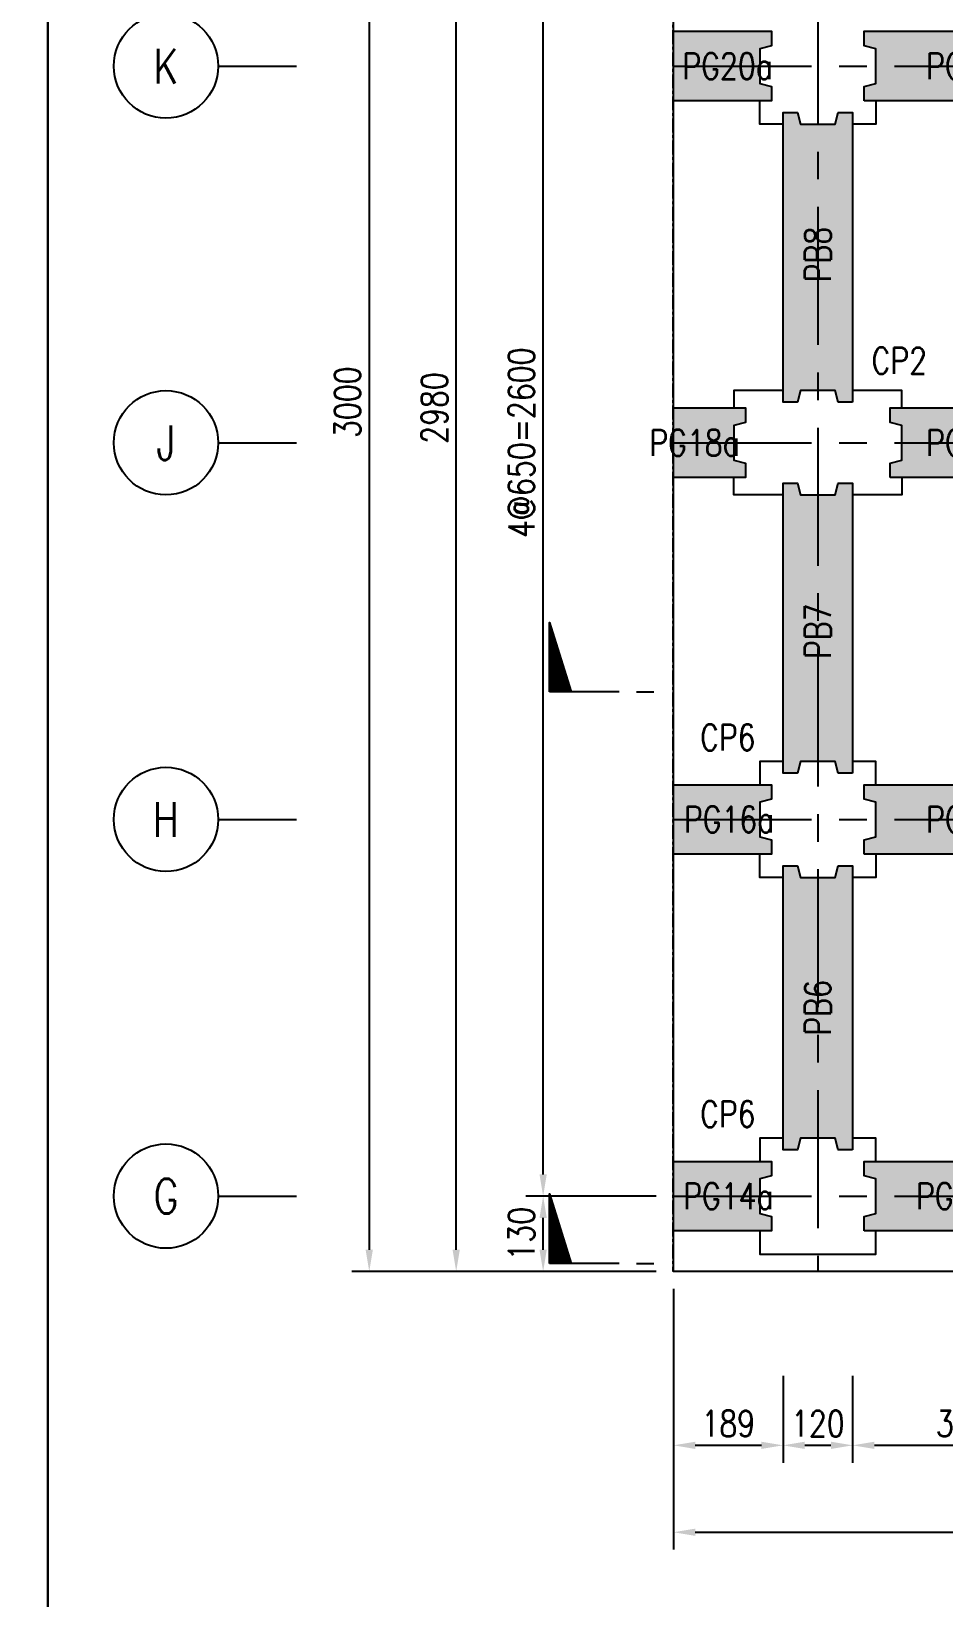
# Model space of a CAD drawing. Extents: x -3697 to 31808, y -9561 to -1274.
# Drawn here: x 8109 to 9683, y -6368 to -3665 of the extents above; entities that cross this region are included whole.
import ezdxf
from ezdxf import colors
from ezdxf.entities.mleader import LeaderData, LeaderLine
from ezdxf.enums import TextEntityAlignment as Align
from ezdxf.math import Vec2, Vec3

# ---------------------------------------------------------------- set-up
doc = ezdxf.new("R2010")
doc.units = 0
doc.header["$LTSCALE"] = 0.05
doc.linetypes.add('CENTER', pattern=[50.8, 31.75, -6.35, 6.35, -6.35])
doc.linetypes.add('DASHED', pattern=[19.05, 12.7, -6.35])
doc.layers.get('0').update_dxf_attribs({"linetype": 'CONTINUOUS'})
doc.layers.get('Defpoints').update_dxf_attribs({"linetype": 'CONTINUOUS'})
for name, color, linetype in [('DIM_03', 1, 'CONTINUOUS'), ('HB_0', 7, 'CONTINUOUS'), ('HB_DIM', 1, 'CONTINUOUS'), ('HB_SYMBOLS', 7, 'CONTINUOUS'), ('場鑄梁', 4, 'CONTINUOUS'), ('場鑄梁_虛線', 4, 'CONTINUOUS'), ('底圖', 7, 'CONTINUOUS'), ('預鑄梁', 7, 'CONTINUOUS'), ('預鑄梁_HATCH', 253, 'CONTINUOUS'), ('預鑄梁_TXT', 2, 'CONTINUOUS'), ('預鑄梁_外緣', 7, 'CONTINUOUS'), ('預鑄樁帽', 6, 'CONTINUOUS'), ('預鑄樁帽_TXT', 2, 'CONTINUOUS')]:
    doc.layers.add(name, color=color, linetype=linetype)
doc.layers.get('預鑄樁帽').off()
doc.styles.get("Standard").update_dxf_attribs({"font": 'ROMANS.shx', "width": 0.8, "bigfont": 'lchinap.shx'})
doc.styles.add('結構平面-V3$0$STANDARD', font='ROMANS', dxfattribs={"width": 0.8, "bigfont": 'LCHINA.shx'})
doc.dimstyles.new('150cm', dxfattribs={"dimscale": 15, "dimtxt": 3, "dimasz": 2.5, "dimexe": 2, "dimexo": 2, "dimgap": 1, "dimtad": 1, "dimdsep": 46, "dimtxsty": 'Standard', "dimcen": 0, "dimclrt": 2, "dimadec": 0, "dimazin": 0, "dimtfac": 1, "dimtix": 1, "dimtmove": 2, "dimatfit": 3, "dimfxl": 0, "dimtolj": 1, "dimtzin": 0, "dimarcsym": 0})

# ---------------------------------------------------------------- blocks, each defined once
blk = doc.blocks.new('*D38')
at = {"layer": 'Defpoints', "color": 0}
for p in [(8991.9, -5675.3), (9216.9, -5675.3), (9216.9, -5805.3)]:
    blk.add_point(p, dxfattribs=at)
at = {"layer": 'HB_DIM', "color": 0, "lineweight": -2}
for p, q in [((9186.9, -5675.3), (8961.9, -5675.3)), ((8991.9, -5767.8), (8991.9, -5712.8)), ((9186.9, -5805.3), (8961.9, -5805.3))]:
    blk.add_line(p, q, dxfattribs=at)
at = {"layer": 'HB_DIM', "color": 0}
for points in [[(8985.7, -5712.8), (8998.2, -5712.8), (8991.9, -5675.3)], [(8985.7, -5767.8), (8998.2, -5767.8), (8991.9, -5805.3)]]:
    blk.add_solid(points, dxfattribs=at)
at = {"layer": 'HB_DIM', "color": 2, "insert": (8954.4, -5740.3), "char_height": 45, "attachment_point": 5, "rotation": 90}
blk.add_mtext('\\A1;130', dxfattribs=at)
blk = doc.blocks.new('*D39')
at = {"layer": 'Defpoints', "color": 0}
for p in [(8991.9, -3075.3), (9216.9, -3075.3), (9216.9, -5675.3)]:
    blk.add_point(p, dxfattribs=at)
at = {"layer": 'HB_DIM', "color": 0, "lineweight": -2}
for p, q in [((9186.9, -3075.3), (8961.9, -3075.3)), ((8991.9, -5637.8), (8991.9, -3112.8)), ((9186.9, -5675.3), (8961.9, -5675.3))]:
    blk.add_line(p, q, dxfattribs=at)
at = {"layer": 'HB_DIM', "color": 0}
for points in [[(8985.7, -3112.8), (8998.2, -3112.8), (8991.9, -3075.3)], [(8985.7, -5637.8), (8998.2, -5637.8), (8991.9, -5675.3)]]:
    blk.add_solid(points, dxfattribs=at)
at = {"layer": 'HB_DIM', "color": 2, "insert": (8954.4, -4375.3), "char_height": 45, "attachment_point": 5, "rotation": 90}
blk.add_mtext('\\A1;4@650=2600', dxfattribs=at)
blk = doc.blocks.new('*D41')
at = {"layer": 'Defpoints', "color": 0}
for p in [(8841.9, -2825.3), (9215.9, -2825.3), (9216.9, -5805.3)]:
    blk.add_point(p, dxfattribs=at)
at = {"layer": 'HB_DIM', "color": 0, "lineweight": -2}
for p, q in [((9185.9, -2825.3), (8811.9, -2825.3)), ((8841.9, -5767.8), (8841.9, -2862.8)), ((9186.9, -5805.3), (8811.9, -5805.3))]:
    blk.add_line(p, q, dxfattribs=at)
at = {"layer": 'HB_DIM', "color": 0}
for points in [[(8835.7, -2862.8), (8848.2, -2862.8), (8841.9, -2825.3)], [(8835.7, -5767.8), (8848.2, -5767.8), (8841.9, -5805.3)]]:
    blk.add_solid(points, dxfattribs=at)
at = {"layer": 'HB_DIM', "color": 2, "insert": (8804.4, -4315.3), "char_height": 45, "attachment_point": 5, "rotation": 90}
blk.add_mtext('\\A1;2980', dxfattribs=at)
blk = doc.blocks.new('*D43')
at = {"layer": 'Defpoints', "color": 0}
for p in [(9216.9, -2805.3), (8691.9, -5805.3), (9216.9, -5805.3)]:
    blk.add_point(p, dxfattribs=at)
at = {"layer": 'HB_DIM', "color": 0, "lineweight": -2}
for p, q in [((9186.9, -2805.3), (8661.9, -2805.3)), ((8691.9, -2842.8), (8691.9, -5767.8)), ((9186.9, -5805.3), (8661.9, -5805.3))]:
    blk.add_line(p, q, dxfattribs=at)
at = {"layer": 'HB_DIM', "color": 0}
for points in [[(8685.7, -2842.8), (8698.2, -2842.8), (8691.9, -2805.3)], [(8685.7, -5767.8), (8698.2, -5767.8), (8691.9, -5805.3)]]:
    blk.add_solid(points, dxfattribs=at)
at = {"layer": 'HB_DIM', "color": 2, "insert": (8654.4, -4305.3), "char_height": 45, "attachment_point": 5, "rotation": 90}
blk.add_mtext('\\A1;3000', dxfattribs=at)
blk = doc.blocks.new('*D158')
at = {"layer": 'Defpoints', "color": 0}
for p in [(9216.9, -5805.3), (9405.9, -5955.3), (9405.9, -6105.3)]:
    blk.add_point(p, dxfattribs=at)
at = {"layer": 'HB_DIM', "color": 0, "lineweight": -2}
for p, q in [((9216.9, -5835.3), (9216.9, -6135.3)), ((9405.9, -5985.3), (9405.9, -6135.3)), ((9254.4, -6105.3), (9368.4, -6105.3))]:
    blk.add_line(p, q, dxfattribs=at)
at = {"layer": 'HB_DIM', "color": 0}
for points in [[(9254.4, -6099.1), (9254.4, -6111.6), (9216.9, -6105.3)], [(9368.4, -6099.1), (9368.4, -6111.6), (9405.9, -6105.3)]]:
    blk.add_solid(points, dxfattribs=at)
at = {"layer": 'HB_DIM', "color": 2, "insert": (9311.4, -6067.8), "char_height": 45, "attachment_point": 5}
blk.add_mtext('\\A1;189', dxfattribs=at)
blk = doc.blocks.new('*D159')
at = {"layer": 'Defpoints', "color": 0}
for p in [(9405.9, -5955.3), (9525.9, -5955.3), (9525.9, -6105.3)]:
    blk.add_point(p, dxfattribs=at)
at = {"layer": 'HB_DIM', "color": 0, "lineweight": -2}
for p, q in [((9405.9, -5985.3), (9405.9, -6135.3)), ((9525.9, -5985.3), (9525.9, -6135.3)), ((9443.4, -6105.3), (9488.4, -6105.3))]:
    blk.add_line(p, q, dxfattribs=at)
at = {"layer": 'HB_DIM', "color": 0}
for points in [[(9443.4, -6099.1), (9443.4, -6111.6), (9405.9, -6105.3)], [(9488.4, -6099.1), (9488.4, -6111.6), (9525.9, -6105.3)]]:
    blk.add_solid(points, dxfattribs=at)
at = {"layer": 'HB_DIM', "color": 2, "insert": (9465.9, -6067.8), "char_height": 45, "attachment_point": 5}
blk.add_mtext('\\A1;120', dxfattribs=at)
blk = doc.blocks.new('*D160')
at = {"layer": 'Defpoints', "color": 0}
for p in [(9525.9, -5955.3), (9905.9, -5955.3), (9905.9, -6105.3)]:
    blk.add_point(p, dxfattribs=at)
at = {"layer": 'HB_DIM', "color": 0, "lineweight": -2}
for p, q in [((9525.9, -5985.3), (9525.9, -6135.3)), ((9905.9, -5985.3), (9905.9, -6135.3)), ((9563.4, -6105.3), (9868.4, -6105.3))]:
    blk.add_line(p, q, dxfattribs=at)
at = {"layer": 'HB_DIM', "color": 0}
for points in [[(9563.4, -6099.1), (9563.4, -6111.6), (9525.9, -6105.3)], [(9868.4, -6099.1), (9868.4, -6111.6), (9905.9, -6105.3)]]:
    blk.add_solid(points, dxfattribs=at)
at = {"layer": 'HB_DIM', "color": 2, "insert": (9715.9, -6067.8), "char_height": 45, "attachment_point": 5}
blk.add_mtext('\\A1;380', dxfattribs=at)
blk = doc.blocks.new('*D177')
at = {"layer": 'Defpoints', "color": 0}
for p in [(9216.9, -5805.3), (13714.9, -5805.3), (13714.9, -6255.3)]:
    blk.add_point(p, dxfattribs=at)
at = {"layer": 'HB_DIM', "color": 0, "lineweight": -2}
for p, q in [((9216.9, -5835.3), (9216.9, -6285.3)), ((13714.9, -5835.3), (13714.9, -6285.3)), ((9254.4, -6255.3), (13677.4, -6255.3))]:
    blk.add_line(p, q, dxfattribs=at)
at = {"layer": 'HB_DIM', "color": 0}
for points in [[(9254.4, -6249.1), (9254.4, -6261.6), (9216.9, -6255.3)], [(13677.4, -6249.1), (13677.4, -6261.6), (13714.9, -6255.3)]]:
    blk.add_solid(points, dxfattribs=at)
at = {"layer": 'HB_DIM', "color": 2, "insert": (11465.9, -6217.8), "char_height": 45, "attachment_point": 5}
blk.add_mtext('\\A1;4498', dxfattribs=at)
blk = doc.blocks.new('gr_t')
at = {"layer": 'HB_SYMBOLS', "color": 4, "linetype": 'Continuous'}
blk.add_line((0, -6), (0, -15), dxfattribs=at)
blk.add_circle((0, 0), 6, dxfattribs=at)
at = {"layer": 'HB_SYMBOLS', "color": 4, "linetype": 'Continuous', "width": 0.8}
blk.add_attdef('A', text='', height=4.5, dxfattribs=at).set_placement((0, 0), align=Align.MIDDLE)
blk = doc.blocks.new('CP2')
at = {"layer": '預鑄樁帽_TXT', "linetype": 'Continuous', "width": 0.8}
blk.add_text('CP2', height=45, dxfattribs=at).set_placement((-14.5, 241.6), align=Align.MIDDLE)
blk = doc.blocks.new('*X332')
at = {"color": 0, "linetype": 'Continuous'}
for p, q in [((81.47, 269.21), (82.63, 270.37)), ((81.65, 269.21), (82.89, 270.45)), ((81.83, 269.21), (83.14, 270.53)), ((82, 269.21), (83.4, 270.61)), ((82.18, 269.21), (83.66, 270.69)), ((82.36, 269.21), (83.91, 270.77)), ((82.53, 269.21), (84.17, 270.85)), ((82.71, 269.21), (84.43, 270.93)), ((82.89, 269.21), (84.69, 271.01)), ((83.06, 269.21), (84.94, 271.09)), ((83.24, 269.21), (85.2, 271.17)), ((83.42, 269.21), (85.46, 271.25)), ((83.59, 269.21), (85.71, 271.33)), ((83.77, 269.21), (85.97, 271.41)), ((83.95, 269.21), (86.23, 271.49)), ((84.12, 269.21), (86.49, 271.57)), ((84.3, 269.21), (86.74, 271.65)), ((84.48, 269.21), (86.93, 271.66)), ((84.65, 269.21), (86.93, 271.48)), ((84.83, 269.21), (86.93, 271.31)), ((85.01, 269.21), (86.93, 271.13)), ((85.19, 269.21), (86.93, 270.95)), ((85.36, 269.21), (86.93, 270.78)), ((85.54, 269.21), (86.93, 270.6)), ((85.72, 269.21), (86.93, 270.42)), ((79, 269.21), (79.03, 269.24)), ((79.17, 269.21), (79.29, 269.32)), ((79.35, 269.21), (79.54, 269.4)), ((79.53, 269.21), (79.8, 269.48)), ((79.71, 269.21), (80.06, 269.56)), ((79.88, 269.21), (80.31, 269.64)), ((80.06, 269.21), (80.57, 269.72)), ((80.24, 269.21), (80.83, 269.8)), ((80.41, 269.21), (81.09, 269.88)), ((80.59, 269.21), (81.34, 269.96)), ((80.77, 269.21), (81.6, 270.04)), ((80.94, 269.21), (81.86, 270.12)), ((81.12, 269.21), (82.11, 270.2)), ((81.3, 269.21), (82.37, 270.29)), ((85.89, 269.21), (86.93, 270.25)), ((86.07, 269.21), (86.93, 270.07)), ((86.25, 269.21), (86.93, 269.89)), ((86.42, 269.21), (86.93, 269.72)), ((86.6, 269.21), (86.93, 269.54)), ((86.78, 269.21), (86.93, 269.36))]:
    blk.add_line(p, q, dxfattribs=at)
blk = doc.blocks.new('SEND-n')
at = {"color": 3}
for p, q in [((8, 0), (0, 0)), ((10, 0), (12, 0))]:
    blk.add_line(p, q, dxfattribs=at)
at = {"color": 2, "linetype": 'Continuous'}
blk.add_lwpolyline([(0, 0), (0, 8), (2.5, 0)], close=True, dxfattribs=at)
at = {"color": 2, "linetype": 'Continuous', "rotation": 270}
blk.add_blockref('*X332', (-269.21, 86.93), dxfattribs=at)
blk = doc.blocks.new('CP6')
at = {"layer": '預鑄樁帽_TXT', "linetype": 'Continuous', "width": 0.8}
blk.add_text('CP6', height=45, dxfattribs=at).set_placement((-265.3, 251.6), align=Align.MIDDLE)
blk = doc.blocks.new('PB6')
at = {"layer": '預鑄梁_HATCH'}
blk.add_hatch(color=256, dxfattribs=at).paths.add_polyline_path([(-120, 10), (-95, 10), (-90, 30), (-30, 30), (-25, 10), (0, 10), (0, 500), (-25, 500), (-30, 480), (-90, 480), (-95, 500), (-120, 500)])
at = {"layer": '預鑄梁', "linetype": 'DASHED', "ltscale": 50}
blk.add_lwpolyline([(0, 10), (-25, 10), (-30, 30), (-90, 30), (-95, 10), (-120, 10), (-120, 500), (-95, 500), (-90, 480), (-30, 480), (-25, 500), (0, 500), (0, 10)], dxfattribs=at)
at = {"layer": '預鑄梁_外緣'}
blk.add_lwpolyline([(0, 10), (-25, 10), (-30, 30), (-90, 30), (-95, 10), (-120, 10), (-120, 500), (-95, 500), (-90, 480), (-30, 480), (-25, 500), (0, 500), (0, 10)], dxfattribs=at)
at = {"layer": '預鑄梁_TXT', "linetype": 'Continuous', "style": '結構平面-V3$0$STANDARD', "width": 0.8}
blk.add_text('PB6', height=45, rotation=90, dxfattribs=at).set_placement((-60, 255), align=Align.MIDDLE)
blk = doc.blocks.new('PB7')
at = {"layer": '預鑄梁_HATCH'}
blk.add_hatch(color=256, dxfattribs=at).paths.add_polyline_path([(-120, 10), (-95, 10), (-90, 30), (-30, 30), (-25, 10), (0, 10), (0, 510), (-25, 510), (-30, 490), (-90, 490), (-95, 510), (-120, 510)])
at = {"layer": '預鑄梁', "linetype": 'DASHED', "ltscale": 50}
blk.add_lwpolyline([(0, 10), (-25, 10), (-30, 30), (-90, 30), (-95, 10), (-120, 10), (-120, 510), (-95, 510), (-90, 490), (-30, 490), (-25, 510), (0, 510), (0, 10)], dxfattribs=at)
at = {"layer": '預鑄梁_外緣'}
blk.add_lwpolyline([(0, 10), (-25, 10), (-30, 30), (-90, 30), (-95, 10), (-120, 10), (-120, 510), (-95, 510), (-90, 490), (-30, 490), (-25, 510), (0, 510), (0, 10)], dxfattribs=at)
at = {"layer": '預鑄梁_TXT', "linetype": 'Continuous', "style": '結構平面-V3$0$STANDARD', "width": 0.8}
blk.add_text('PB7', height=45, rotation=90, dxfattribs=at).set_placement((-60, 255), align=Align.MIDDLE)
blk = doc.blocks.new('PB8')
at = {"layer": '預鑄梁_HATCH'}
blk.add_hatch(color=256, dxfattribs=at).paths.add_polyline_path([(-95, 500), (-120, 500), (-120, 0), (-95, 0), (-90, 20), (-30, 20), (-25, 0), (0, 0), (0, 500), (-25, 500), (-30, 480), (-90, 480)])
at = {"layer": '預鑄梁', "linetype": 'DASHED', "ltscale": 50}
blk.add_lwpolyline([(0, 0), (-25, 0), (-30, 20), (-90, 20), (-95, 0), (-120, 0), (-120, 500), (-95, 500), (-90, 480), (-30, 480), (-25, 500), (0, 500), (0, 0)], dxfattribs=at)
at = {"layer": '預鑄梁_外緣'}
blk.add_lwpolyline([(0, 0), (-25, 0), (-30, 20), (-90, 20), (-95, 0), (-120, 0), (-120, 500), (-95, 500), (-90, 480), (-30, 480), (-25, 500), (0, 500), (0, 0)], dxfattribs=at)
at = {"layer": '預鑄梁_TXT', "linetype": 'Continuous', "style": '結構平面-V3$0$STANDARD', "width": 0.8}
blk.add_text('PB8', height=45, rotation=90, dxfattribs=at).set_placement((-60, 255), align=Align.MIDDLE)
blk = doc.blocks.new('PG14a')
at = {"layer": '預鑄梁_HATCH'}
blk.add_hatch(color=256, dxfattribs=at).paths.add_polyline_path([(169, 0), (169, 25), (149, 30), (149, 90), (169, 95), (169, 120), (0, 120), (0, 0)])
at = {"layer": '預鑄梁', "linetype": 'DASHED', "ltscale": 50}
blk.add_lwpolyline([(0, 0), (0, 120), (169, 120), (169, 95), (149, 90), (149, 30), (169, 25), (169, 0)], close=True, dxfattribs=at)
at = {"layer": '預鑄梁_外緣'}
blk.add_lwpolyline([(0, 0), (0, 120), (169, 120), (169, 95), (149, 90), (149, 30), (169, 25), (169, 0)], close=True, dxfattribs=at)
at = {"layer": '預鑄梁_TXT', "linetype": 'Continuous', "style": '結構平面-V3$0$STANDARD', "width": 0.8}
blk.add_text('PG14a', height=45, rotation=0, dxfattribs=at).set_placement((94.5, 60), align=Align.MIDDLE)
blk = doc.blocks.new('PG12')
at = {"layer": '預鑄梁_HATCH'}
blk.add_hatch(color=256, dxfattribs=at).paths.add_polyline_path([(295, 0), (295, 25), (275, 30), (275, 90), (295, 95), (295, 120), (0, 120), (0, 95), (20, 90), (20, 30), (0, 25), (0, 0)])
at = {"layer": '預鑄梁', "linetype": 'DASHED', "ltscale": 50}
blk.add_lwpolyline([(0, 0), (0, 25), (20, 30), (20, 90), (0, 95), (0, 120), (295, 120), (295, 95), (275, 90), (275, 30), (295, 25), (295, 0), (0, 0)], dxfattribs=at)
at = {"layer": '預鑄梁_外緣'}
blk.add_lwpolyline([(0, 0), (0, 25), (20, 30), (20, 90), (0, 95), (0, 120), (295, 120), (295, 95), (275, 90), (275, 30), (295, 25), (295, 0), (0, 0)], dxfattribs=at)
at = {"layer": '預鑄梁_TXT', "linetype": 'Continuous', "style": '結構平面-V3$0$STANDARD', "width": 0.8}
blk.add_text('PG12', height=45, rotation=0, dxfattribs=at).set_placement((152.5, 60), align=Align.MIDDLE)
blk = doc.blocks.new('PG15')
at = {"layer": '預鑄梁_HATCH'}
blk.add_hatch(color=256, dxfattribs=at).paths.add_polyline_path([(10, 25), (10, 0), (350, 0), (350, 25), (330, 30), (330, 90), (350, 95), (350, 120), (10, 120), (10, 95), (30, 90), (30, 30)])
at = {"layer": '預鑄梁', "linetype": 'DASHED', "ltscale": 50}
blk.add_lwpolyline([(10, 0), (10, 25), (30, 30), (30, 90), (10, 95), (10, 120), (350, 120), (350, 95), (330, 90), (330, 30), (350, 25), (350, 0), (10, 0)], dxfattribs=at)
at = {"layer": '預鑄梁_外緣'}
blk.add_lwpolyline([(10, 0), (10, 25), (30, 30), (30, 90), (10, 95), (10, 120), (350, 120), (350, 95), (330, 90), (330, 30), (350, 25), (350, 0), (10, 0)], dxfattribs=at)
at = {"layer": '預鑄梁_TXT', "linetype": 'Continuous', "style": '結構平面-V3$0$STANDARD', "width": 0.8}
blk.add_text('PG15', height=45, rotation=0, dxfattribs=at).set_placement((180, 60), align=Align.MIDDLE)
blk = doc.blocks.new('PG17')
at = {"layer": '預鑄梁_HATCH'}
blk.add_hatch(color=256, dxfattribs=at).paths.add_polyline_path([(250, 0), (250, 25), (230, 30), (230, 90), (250, 95), (250, 120), (0, 120), (0, 95), (20, 90), (20, 30), (0, 25), (0, 0)])
at = {"layer": '預鑄梁', "linetype": 'DASHED', "ltscale": 50}
blk.add_lwpolyline([(0, 0), (0, 25), (20, 30), (20, 90), (0, 95), (0, 120), (250, 120), (250, 95), (230, 90), (230, 30), (250, 25), (250, 0), (0, 0)], dxfattribs=at)
at = {"layer": '預鑄梁_外緣'}
blk.add_lwpolyline([(0, 0), (0, 25), (20, 30), (20, 90), (0, 95), (0, 120), (250, 120), (250, 95), (230, 90), (230, 30), (250, 25), (250, 0), (0, 0)], dxfattribs=at)
at = {"layer": '預鑄梁_TXT', "linetype": 'Continuous', "style": '結構平面-V3$0$STANDARD', "width": 0.8}
blk.add_text('PG17', height=45, rotation=0, dxfattribs=at).set_placement((125, 60), align=Align.MIDDLE)
blk = doc.blocks.new('PG18a')
at = {"layer": '預鑄梁_HATCH'}
blk.add_hatch(color=256, dxfattribs=at).paths.add_polyline_path([(0, 120), (0, 0), (124, 0), (124, 25), (104, 30), (104, 90), (124, 95), (124, 120)])
at = {"layer": '預鑄梁', "linetype": 'DASHED', "ltscale": 50}
blk.add_lwpolyline([(0, 0), (0, 120), (124, 120), (124, 95), (104, 90), (104, 30), (124, 25), (124, 0)], close=True, dxfattribs=at)
at = {"layer": '預鑄梁_外緣'}
blk.add_lwpolyline([(0, 0), (0, 120), (124, 120), (124, 95), (104, 90), (104, 30), (124, 25), (124, 0)], close=True, dxfattribs=at)
at = {"layer": '預鑄梁_TXT', "linetype": 'Continuous', "style": '結構平面-V3$0$STANDARD', "width": 0.8}
blk.add_text('PG18a', height=45, rotation=0, dxfattribs=at).set_placement((36.1, 60), align=Align.MIDDLE)
blk = doc.blocks.new('PG19')
at = {"layer": '預鑄梁_HATCH'}
blk.add_hatch(color=256, dxfattribs=at).paths.add_polyline_path([(10, 25), (10, 0), (350, 0), (350, 25), (330, 30), (330, 90), (350, 95), (350, 120), (10, 120), (10, 95), (30, 90), (30, 30)])
at = {"layer": '預鑄梁', "linetype": 'DASHED', "ltscale": 50}
blk.add_lwpolyline([(10, 0), (10, 25), (30, 30), (30, 90), (10, 95), (10, 120), (350, 120), (350, 95), (330, 90), (330, 30), (350, 25), (350, 0), (10, 0)], dxfattribs=at)
at = {"layer": '預鑄梁_外緣'}
blk.add_lwpolyline([(10, 0), (10, 25), (30, 30), (30, 90), (10, 95), (10, 120), (350, 120), (350, 95), (330, 90), (330, 30), (350, 25), (350, 0), (10, 0)], dxfattribs=at)
at = {"layer": '預鑄梁_TXT', "linetype": 'Continuous', "style": '結構平面-V3$0$STANDARD', "width": 0.8}
blk.add_text('PG19', height=45, rotation=0, dxfattribs=at).set_placement((180, 60), align=Align.MIDDLE)
blk = doc.blocks.new('PG20a')
at = {"layer": '預鑄梁_HATCH'}
blk.add_hatch(color=256, dxfattribs=at).paths.add_polyline_path([(169, 0), (169, 25), (149, 30), (149, 90), (169, 95), (169, 120), (0, 120), (0, 0)])
at = {"layer": '預鑄梁', "linetype": 'DASHED', "ltscale": 50}
blk.add_lwpolyline([(0, 0), (0, 120), (169, 120), (169, 95), (149, 90), (149, 30), (169, 25), (169, 0)], close=True, dxfattribs=at)
at = {"layer": '預鑄梁_外緣'}
blk.add_lwpolyline([(0, 0), (0, 120), (169, 120), (169, 95), (149, 90), (149, 30), (169, 25), (169, 0)], close=True, dxfattribs=at)
at = {"layer": '預鑄梁_TXT', "linetype": 'Continuous', "style": '結構平面-V3$0$STANDARD', "width": 0.8}
blk.add_text('PG20a', height=45, rotation=0, dxfattribs=at).set_placement((93.2, 60), align=Align.MIDDLE)
blk = doc.blocks.new('PG16a')
at = {"layer": '預鑄梁_HATCH'}
blk.add_hatch(color=256, dxfattribs=at).paths.add_polyline_path([(169, 0), (169, 25), (149, 30), (149, 90), (169, 95), (169, 120), (0, 120), (0, 0)])
at = {"layer": '預鑄梁', "linetype": 'DASHED', "ltscale": 50}
blk.add_lwpolyline([(0, 0), (0, 120), (169, 120), (169, 95), (149, 90), (149, 30), (169, 25), (169, 0)], close=True, dxfattribs=at)
at = {"layer": '預鑄梁_外緣'}
blk.add_lwpolyline([(0, 0), (0, 120), (169, 120), (169, 95), (149, 90), (149, 30), (169, 25), (169, 0)], close=True, dxfattribs=at)
at = {"layer": '預鑄梁_TXT', "linetype": 'Continuous', "style": '結構平面-V3$0$STANDARD', "width": 0.8}
blk.add_text('PG16a', height=45, rotation=0, dxfattribs=at).set_placement((95.8, 60), align=Align.MIDDLE)
blk = doc.blocks.new('碼頭結構總配置圖')
at = {"layer": 'Defpoints', "color": 217}
for points in [[(8137.6, -8226.3), (5145.1, -8226.3), (5145.1, -9561.3), (-3697.4, -9561.3), (-3697.4, -1273.8), (8137.6, -1273.8)], [(19972.6, -8226.3), (16980.1, -8226.3), (16980.1, -9561.3), (8137.6, -9561.3), (8137.6, -1273.8), (19972.6, -1273.8)]]:
    blk.add_lwpolyline(points, close=True, dxfattribs=at)
at = {"layer": '場鑄梁'}
for points in [[(9405.9, -3825.3), (9365.9, -3825.3), (9365.9, -3785.3)], [(9565.9, -3785.3), (9565.9, -3825.3), (9525.9, -3825.3)], [(9405.9, -4285.3), (9320.9, -4285.3), (9320.9, -4315.3)], [(9610.9, -4315.3), (9610.9, -4285.3), (9525.9, -4285.3)], [(9405.9, -4465.3), (9320.9, -4465.3), (9320.9, -4435.3)], [(9610.9, -4435.3), (9610.9, -4465.3), (9525.9, -4465.3)], [(9405.9, -4925.3), (9365.9, -4925.3), (9365.9, -4965.3)], [(9565.9, -4965.3), (9565.9, -4925.3), (9525.9, -4925.3)], [(9405.9, -5125.3), (9365.9, -5125.3), (9365.9, -5085.3)], [(9565.9, -5085.3), (9565.9, -5125.3), (9525.9, -5125.3)], [(9405.9, -5575.3), (9365.9, -5575.3), (9365.9, -5615.3)], [(9565.9, -5615.3), (9565.9, -5575.3), (9525.9, -5575.3)], [(9365.9, -5735.3), (9365.9, -5775.3), (9565.9, -5775.3), (9565.9, -5735.3)]]:
    blk.add_lwpolyline(points, dxfattribs=at)
at = {"layer": '場鑄梁_虛線', "linetype": 'DASHED', "ltscale": 50}
for points in [[(9405.9, -3825.3), (9365.9, -3825.3), (9365.9, -3785.3)], [(9565.9, -3785.3), (9565.9, -3825.3), (9525.9, -3825.3)], [(9405.9, -4285.3), (9320.9, -4285.3), (9320.9, -4315.3)], [(9610.9, -4315.3), (9610.9, -4285.3), (9525.9, -4285.3)], [(9405.9, -4465.3), (9320.9, -4465.3), (9320.9, -4435.3)], [(9610.9, -4435.3), (9610.9, -4465.3), (9525.9, -4465.3)], [(9405.9, -4925.3), (9365.9, -4925.3), (9365.9, -4965.3)], [(9565.9, -4965.3), (9565.9, -4925.3), (9525.9, -4925.3)], [(9405.9, -5125.3), (9365.9, -5125.3), (9365.9, -5085.3)], [(9565.9, -5085.3), (9565.9, -5125.3), (9525.9, -5125.3)], [(9405.9, -5575.3), (9365.9, -5575.3), (9365.9, -5615.3)], [(9565.9, -5615.3), (9565.9, -5575.3), (9525.9, -5575.3)], [(9365.9, -5735.3), (9365.9, -5775.3), (9565.9, -5775.3), (9565.9, -5735.3)]]:
    blk.add_lwpolyline(points, dxfattribs=at)
at = {"layer": '底圖', "linetype": 'CENTER', "ltscale": 15}
blk.add_line((9215.9, -2825.3), (9215.9, -5805.3), dxfattribs=at)
at = {"layer": '底圖', "color": 252, "linetype": 'CENTER', "ltscale": 150}
for p, q in [((9465.9, -2825.3), (9465.9, -5805.3)), ((9216.9, -3725.3), (13715.9, -3725.3)), ((9216.9, -4375.3), (13715.9, -4375.3)), ((9216.9, -5025.3), (13715.9, -5025.3)), ((9216.9, -5675.3), (13715.9, -5675.3))]:
    blk.add_line(p, q, dxfattribs=at)
at = {"layer": '底圖', "color": 4, "linetype": 'Continuous'}
blk.add_lwpolyline([(13714.9, -2825.3), (13714.9, -5805.3), (9216.9, -5805.3), (9216.9, -2825.3), (13714.9, -2825.3)], dxfattribs=at)
at = {"layer": 'DIM_03', "linetype": 'Continuous', "xscale": 14.99999999999999, "yscale": 14.99999999999999, "zscale": 14.99999999999999, "rotation": 8.609491416906192e-07}
for p in [(9003, -4805.3), (9003, -5791.4)]:
    blk.add_blockref('SEND-n', p, dxfattribs=at)
at = {"layer": '底圖'}
ref = blk.add_blockref('gr_t', (8341.2, -3725.3), dxfattribs=dict(at, xscale=15, yscale=15, zscale=15, rotation=90))
ref.add_attrib('A', 'K', dxfattribs={"layer": 'HB_SYMBOLS', "color": 4, "linetype": 'Continuous', "height": 60, "width": 0.8}).set_placement((8341.2, -3725.3), align=Align.MIDDLE)
ref = blk.add_blockref('gr_t', (8341.2, -4375.3), dxfattribs=dict(at, xscale=15, yscale=15, zscale=15, rotation=90))
ref.add_attrib('A', 'J', dxfattribs={"layer": 'HB_SYMBOLS', "color": 4, "linetype": 'Continuous', "height": 60, "width": 0.8}).set_placement((8341.2, -4375.3), align=Align.MIDDLE)
ref = blk.add_blockref('gr_t', (8341.2, -5025.3), dxfattribs=dict(at, xscale=15, yscale=15, zscale=15, rotation=90))
ref.add_attrib('A', 'H', dxfattribs={"layer": 'HB_SYMBOLS', "color": 4, "linetype": 'Continuous', "height": 60, "width": 0.8}).set_placement((8341.2, -5025.3), align=Align.MIDDLE)
ref = blk.add_blockref('gr_t', (8341.2, -5675.3), dxfattribs=dict(at, xscale=15, yscale=15, zscale=15, rotation=90))
ref.add_attrib('A', 'G', dxfattribs={"layer": 'HB_SYMBOLS', "color": 4, "linetype": 'Continuous', "height": 60, "width": 0.8}).set_placement((8341.2, -5675.3), align=Align.MIDDLE)
at = {"layer": '預鑄梁'}
for name, p in [('PG20a', (9216.9, -3785.3)), ('PG19', (9535.9, -3785.3)), ('PB8', (9525.9, -4305.3)), ('PG18a', (9216.9, -4435.3)), ('PG17', (9590.9, -4435.3)), ('PB7', (9525.9, -4955.3)), ('PG16a', (9216.9, -5085.3)), ('PG15', (9535.9, -5085.3)), ('PB6', (9525.9, -5605.3)), ('PG14a', (9216.9, -5735.3)), ('PG12', (9545.9, -5735.3))]:
    blk.add_blockref(name, p, dxfattribs=at)
at = {"layer": '預鑄樁帽'}
for name, p in [('CP2', (9620.9, -4475.3)), ('CP6', (9575.9, -5135.3)), ('CP6', (9575.9, -5785.3))]:
    blk.add_blockref(name, p, dxfattribs=at)

msp = doc.modelspace()

# ---------------------------------------------------------------- block references
at = {"layer": 'HB_0'}
msp.add_blockref('碼頭結構總配置圖', (0, 0), dxfattribs=at)

# ---------------------------------------------------------------- dimensions: what is measured, and where the dimension line sits
at = {"layer": 'HB_DIM'}
for base, p1, p2, picture, middle in [((8691.926, -5805.327), (9216.926, -2805.327), (9216.926, -5805.327), '*D43', (8654.426, -4305.327)), ((8841.926, -2825.327), (9216.926, -5805.327), (9215.926, -2825.327), '*D41', (8804.426, -4315.327)), ((8991.926, -5675.327), (9216.926, -5805.327), (9216.926, -5675.327), '*D38', (8954.426, -5740.327))]:
    dim = msp.add_linear_dim(base=base, p1=p1, p2=p2, angle=90, dimstyle='150cm', dxfattribs=at)
    dim.commit()
    dim.dimension.update_dxf_attribs({"geometry": picture, "text_midpoint": middle})
dim = msp.add_linear_dim(base=(8991.926, -3075.327), p1=(9216.926, -5675.327), p2=(9216.926, -3075.327), angle=90, text='4@650=<>', dimstyle='150cm', dxfattribs=at)
dim.commit()
dim.dimension.update_dxf_attribs({"geometry": '*D39', "text_midpoint": (8954.426, -4375.327)})
for base, p1, p2, picture, middle in [((9405.926, -6105.327), (9216.926, -5805.327), (9405.926, -5955.327), '*D158', (9311.426, -6067.827)), ((13714.926, -6255.327), (9216.926, -5805.327), (13714.926, -5805.327), '*D177', (11465.926, -6217.827)), ((9525.926, -6105.327), (9405.926, -5955.327), (9525.926, -5955.327), '*D159', (9465.926, -6067.827)), ((9905.926, -6105.327), (9525.926, -5955.327), (9905.926, -5955.327), '*D160', (9715.926, -6067.827))]:
    dim = msp.add_linear_dim(base=base, p1=p1, p2=p2, dimstyle='150cm', dxfattribs=at)
    dim.commit()
    dim.dimension.update_dxf_attribs({"geometry": picture, "text_midpoint": middle})

# ---------------------------------------------------------------- leaders
at = {"layer": 'HB_0'}
ml = msp.add_multileader_mtext('Standard', dxfattribs=at)
ml.set_content('場鑄防舷材基座FB2', color=2)
ml.set_leader_properties(color=1)
ml.build(insert=Vec2(0, 0))
ml.multileader.update_dxf_attribs({"dogleg_length": 3, "arrow_head_size": 37.5, "scale": 15})
ctx = ml.context
ctx.base_point, ctx.scale, ctx.char_height, ctx.arrow_head_size, ctx.landing_gap_size, ctx.plane_origin = Vec3(3886.229, -5446.624), 15, 45, 37.5, 45, Vec3(3773.329, -5567.353)
notes = []
notes.append((ctx, [(1, (1, 1, 0), (3841.229, -5446.624), (1, 0), 45, [(0, [(3773.329, -5567.353)], 0, [])])]))
ctx.mtext.insert, ctx.mtext.width, ctx.mtext.flow_direction = Vec3(3931.229, -5424.124), 504.46681, 5
ml = msp.add_multileader_mtext('Standard', dxfattribs=at)
ml.set_content('場鑄防舷材基座FB2', color=2)
ml.set_leader_properties(color=1)
ml.build(insert=Vec2(0, 0))
ml.multileader.update_dxf_attribs({"dogleg_length": 3, "arrow_head_size": 37.5, "scale": 15})
ctx = ml.context
ctx.base_point, ctx.scale, ctx.char_height, ctx.arrow_head_size, ctx.landing_gap_size, ctx.plane_origin = Vec3(5206.229, -5446.624), 15, 45, 37.5, 45, Vec3(5093.329, -5567.353)
notes.append((ctx, [(1, (1, 1, 0), (5161.229, -5446.624), (1, 0), 45, [(0, [(5093.329, -5567.353)], 0, [])])]))
ctx.mtext.insert, ctx.mtext.width, ctx.mtext.flow_direction = Vec3(5251.229, -5424.124), 504.46681, 5
ml = msp.add_multileader_mtext('Standard', dxfattribs=at)
ml.set_content('場鑄防舷材基座FB1', color=2)
ml.set_leader_properties(color=1)
ml.build(insert=Vec2(0, 0))
ml.multileader.update_dxf_attribs({"dogleg_length": 3, "arrow_head_size": 37.5, "scale": 15})
ctx = ml.context
ctx.base_point, ctx.scale, ctx.char_height, ctx.arrow_head_size, ctx.landing_gap_size, ctx.plane_origin = Vec3(6528.455, -5446.624), 15, 45, 37.5, 45, Vec3(6415.555, -5567.353)
notes.append((ctx, [(1, (1, 1, 0), (6483.455, -5446.624), (1, 0), 45, [(0, [(6415.555, -5567.353)], 0, [])])]))
ctx.mtext.insert, ctx.mtext.width, ctx.mtext.flow_direction = Vec3(6573.455, -5424.124), 504.46681, 5
for ctx, leaders in notes:
    for number, flags, end, landing, length, lines in leaders:
        leader = LeaderData()
        leader.index, (leader.has_last_leader_line, leader.has_dogleg_vector, leader.attachment_direction) = number, flags
        leader.last_leader_point, leader.dogleg_vector, leader.dogleg_length = Vec3(end), Vec3(landing), length
        for number, points, colour, breaks in lines:
            line = LeaderLine()
            line.index, line.vertices, line.color, line.breaks = number, Vec3.list(points), colors.encode_raw_color(colour), breaks
            leader.lines.append(line)
        ctx.leaders.append(leader)

doc.saveas('drawing.dxf')
